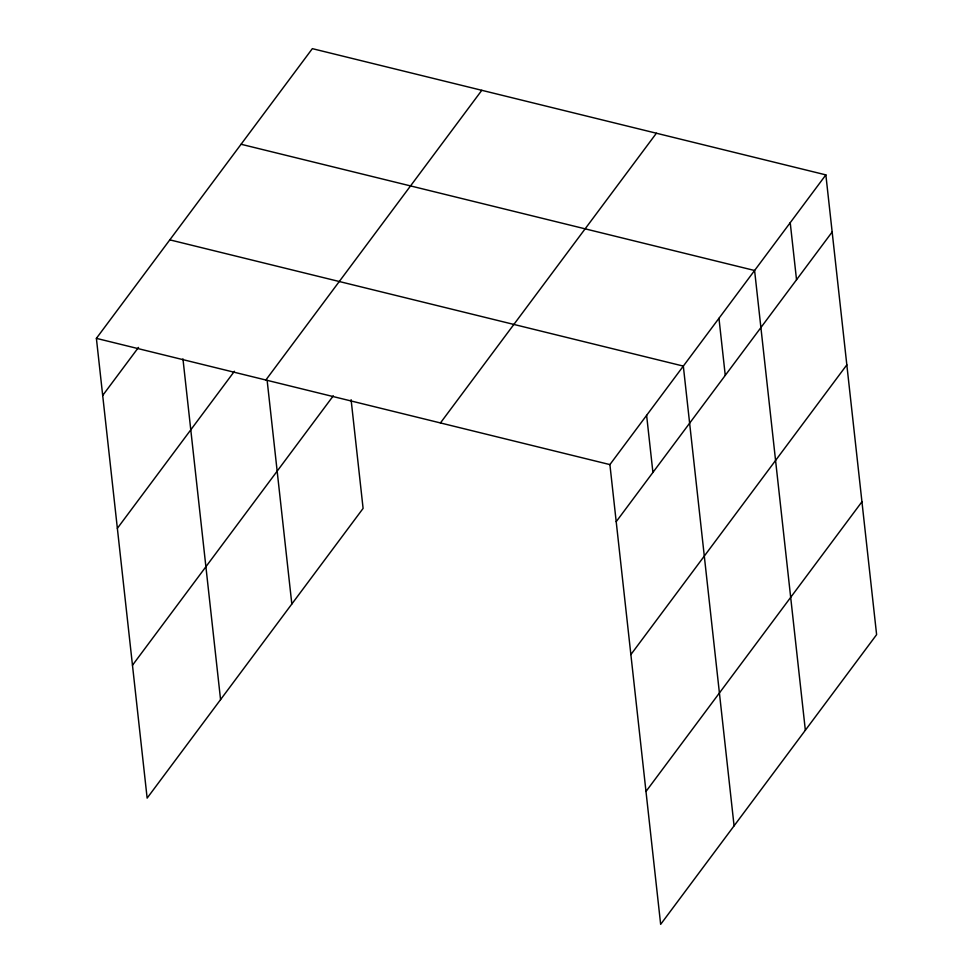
<?xml version="1.0" encoding="UTF-8"?>
<svg xmlns="http://www.w3.org/2000/svg" width="973" height="973" viewBox="0 0 973 973"><rect width="100%" height="100%" fill="white"/><g stroke="black" fill="none" stroke-linecap="round" stroke-linejoin="round"><path stroke-width="1.46" d="M351.095 399.684L363.099 508.405L147.142 798.115L96.388 338.361L312.345 48.65L825.858 174.885L876.612 634.639L660.655 924.35L609.901 464.595L825.858 174.885M102.688 395.464L138.507 347.41M117.356 528.339L234.432 371.272M265.848 380.017L481.805 90.307M132.474 665.24L333.289 395.841M440.441 422.939L656.398 133.228M616.201 521.686L832.158 231.975M630.881 654.574L846.838 364.851M645.987 791.475L861.944 501.764M241.073 144.259L754.598 270.494L805.352 730.249M169.813 239.857L683.326 366.091L734.08 825.846M96.388 338.361L609.901 464.595M790.222 222.683L796.534 279.786M718.962 318.293L725.262 375.383M646.619 415.349L652.919 472.44M267.137 380.358L291.827 604.014M182.948 358.867L220.567 699.611"/></g></svg>
